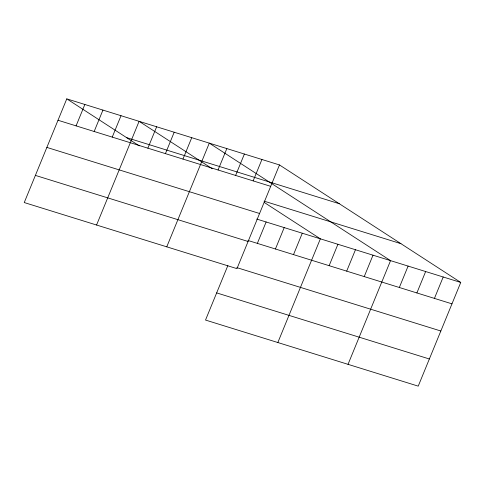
<?xml version="1.0" encoding="UTF-8"?>
<svg xmlns="http://www.w3.org/2000/svg" width="485" height="485" viewBox="0 0 485 485"><rect width="100%" height="100%" fill="white"/><g stroke="black" fill="none" stroke-linecap="round" stroke-linejoin="round"><path stroke-width="0.73" d="M66.778 98.855L24.25 202.554L236.953 268.642L279.481 164.942L66.778 98.855L139.286 145.858M76.084 125.87L84.863 104.469M94.163 131.49L102.941 110.089M112.241 137.103L121.02 115.709M96.57 225.022L139.098 121.323L212.212 168.719M147.87 148.174L156.649 126.773M165.421 153.63L174.194 132.229M182.966 159.08L191.745 137.679M166.761 246.835L209.29 143.13L390.558 260.639L348.03 364.338M218.062 169.986L226.841 148.586M235.613 175.437L244.385 154.036M253.158 180.887L261.936 159.486M227.847 265.616L205.519 320.058L418.222 386.145L460.75 282.446L279.481 164.942M257.353 243.373L266.126 221.978M275.431 248.993L284.21 227.592M293.51 254.613L302.288 233.212M277.838 342.531L320.367 238.826L264.289 202.475M329.139 265.683L337.912 244.282M346.684 271.133L355.463 249.733M364.235 276.583L373.007 255.183M399.331 287.49L408.103 266.089M416.876 292.94L425.654 271.539M434.427 298.396L443.199 276.996M126.597 137.631L339.3 203.718M58.006 120.256L270.709 186.343M264.058 201.142L400.931 243.67M46.863 147.41L259.566 213.497M256.729 219.056L460.75 282.446M247.95 240.457L451.971 303.846M35.387 175.394L248.09 241.481M236.813 267.611L440.835 331.006M216.656 292.898L429.358 358.985"/></g></svg>
